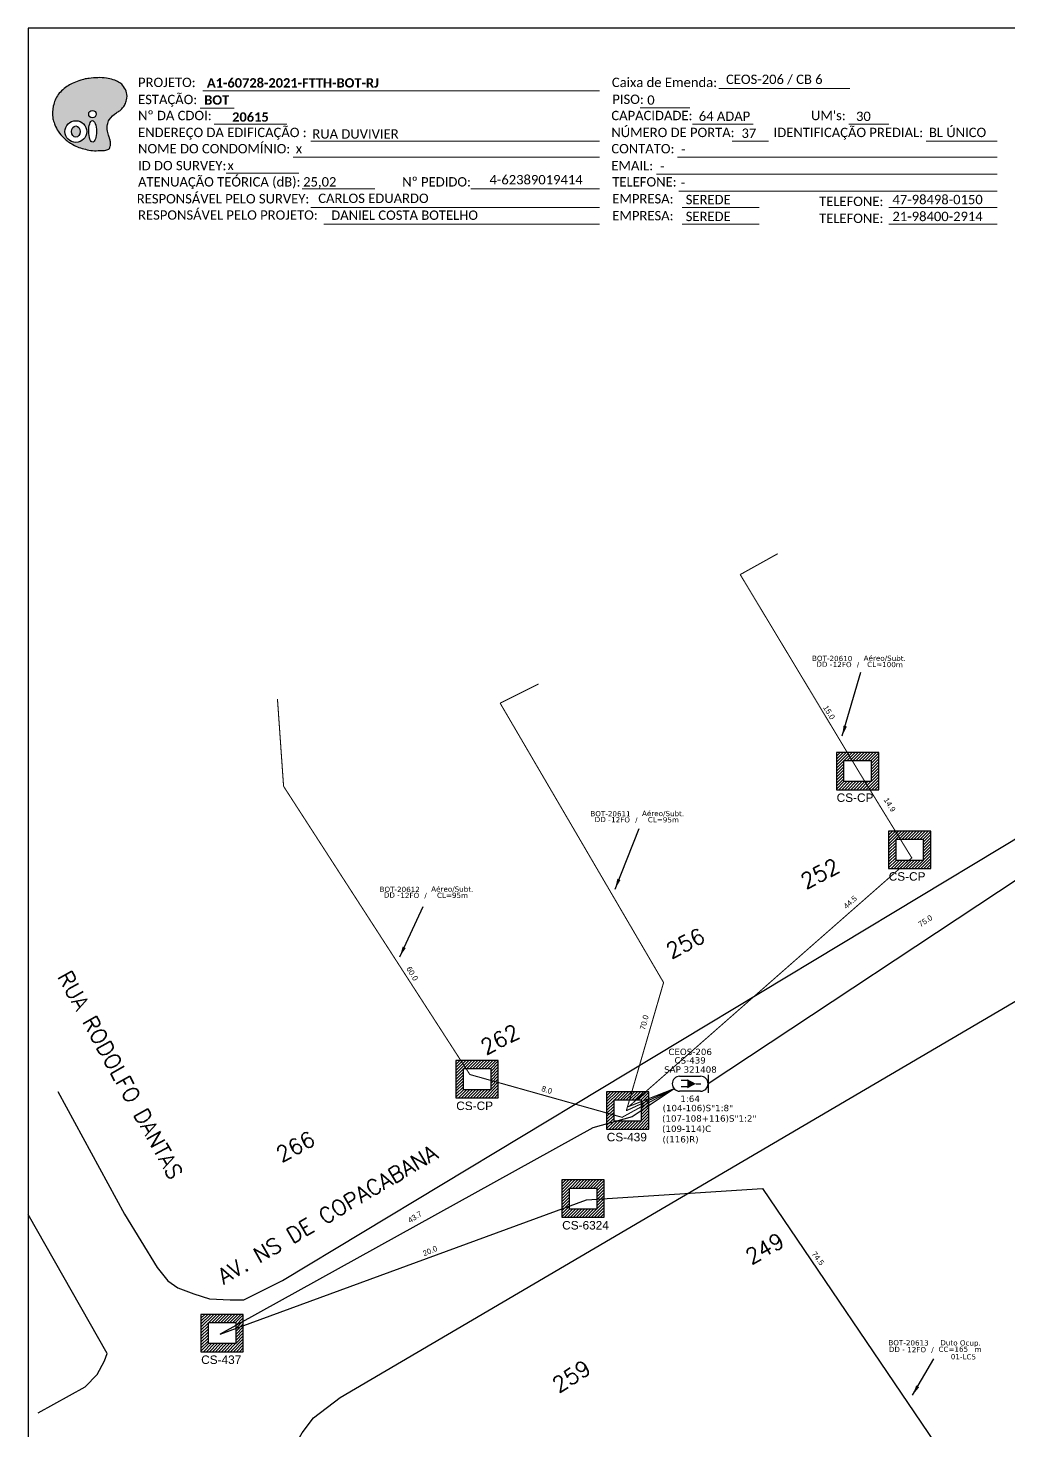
# Model space of a CAD drawing. Header units: inches. Extents: x 29507 to 31337, y 297153 to 297752.
# Drawn here: x 29507.3 to 29695.2, y 297478.8 to 297747.4 of the extents above; entities that cross this region are included whole.
import ezdxf
from ezdxf.enums import TextEntityAlignment as Align

# ---------------------------------------------------------------- set-up
doc = ezdxf.new("R2010")
doc.units = ezdxf.units.IN
doc.header["$MEASUREMENT"] = 0
doc.layers.get('0').update_dxf_attribs({"color": 252})
for name, color, linetype in [('10.1-Caixas Subterrâneas', 5, 'Continuous'), ('20.4-CEOS', 1, 'Continuous'), ('CAP a instalar', 1, 'Continuous'), ('FOLHAS', 7, 'Continuous'), ('label_cabos', 7, 'Continuous'), ('Legenda', 7, 'Continuous'), ('MUB', 252, 'Continuous')]:
    doc.layers.add(name, color=color, linetype=linetype)
doc.layers.add('EXTRA', color=50, linetype='Continuous', plot=False)
doc.styles.add('ARIAL', font='arial.ttf')
doc.styles.add('ROMANS', font='ROMANS.SHX', dxfattribs={"height": 2.5})
doc.styles.add('siredit', font='verdana.ttf')
doc.styles.add('TELEMAR-RJ', font='arial.ttf')
doc.styles.add('WMF-Calibri0', font='calibri.ttf')
doc.styles.add('WMF-Calibri1', font='calibrib.ttf')
doc.linetypes.add('FENCELINE1', pattern='A,0.25,-0.1,[133,ltypeshp.shx,S=0.1,R=0,X=-0.1,Y=0],-0.1,1', length=1.45)
doc.dimstyles.new('CC', dxfattribs={"dimtxt": 1, "dimasz": 2, "dimexe": 0.18, "dimexo": 0.0625, "dimgap": 0.09, "dimtad": 0, "dimdec": 0, "dimrnd": 1, "dimzin": 0, "dimdsep": 46, "dimtxsty": 'siredit', "dimblk": 'NONE', "dimcen": 0, "dimse1": 1, "dimse2": 1, "dimsd1": 1, "dimsd2": 1, "dimclrt": 7, "dimadec": 0, "dimazin": 0, "dimtfac": 1, "dimtdec": 0, "dimtofl": 0, "dimtmove": 0, "dimatfit": 3, "dimfxl": 0, "dimtolj": 1, "dimtzin": 0, "dimarcsym": 0})

# ---------------------------------------------------------------- blocks, each defined once
blk = doc.blocks.new('*X13')
at = {"color": 0, "linetype": 'Continuous'}
for p, q in [((-1.25, 0.34099), (-0.49099, 1.1)), ((-1.25, 0.517767), (-0.667767, 1.1)), ((-1.25, 0.694544), (-0.844544, 1.1)), ((-1.25, 0.87132), (-1.02132, 1.1)), ((-1.25, 1.048097), (-1.198097, 1.1)), ((-0.789214, 0.625), (-0.314214, 1.1)), ((-0.612437, 0.625), (-0.137437, 1.1)), ((-0.43566, 0.625), (0.03934, 1.1)), ((-0.258883, 0.625), (0.216117, 1.1)), ((-0.082107, 0.625), (0.392893, 1.1)), ((0.09467, 0.625), (0.56967, 1.1)), ((0.271447, 0.625), (0.746447, 1.1)), ((0.448223, 0.625), (0.923223, 1.1)), ((0.625, 0.625), (1.1, 1.1)), ((0.801777, 0.625), (1.25, 1.073223)), ((0.8035, 0.449947), (1.25, 0.896447)), ((-1.25, 0.164214), (-0.8035, 0.610714)), ((-1.25, -0.012563), (-0.8035, 0.433937)), ((-1.25, -0.18934), (-0.8035, 0.25716)), ((-1.25, -0.366117), (-0.8035, 0.080383)), ((0.8035, 0.27317), (1.25, 0.71967)), ((0.8035, 0.096393), (1.25, 0.542893)), ((0.8035, -0.080383), (1.25, 0.366117)), ((0.8035, -0.25716), (1.25, 0.18934)), ((0.8035, -0.433937), (1.25, 0.012563)), ((-1.25, -0.542893), (-0.8035, -0.096393)), ((-1.25, -0.71967), (-0.8035, -0.27317)), ((-1.25, -0.896447), (-0.8035, -0.449947)), ((-1.25, -1.073223), (-0.801777, -0.625)), ((-1.1, -1.1), (-0.625, -0.625)), ((-0.923223, -1.1), (-0.448223, -0.625)), ((-0.746447, -1.1), (-0.271447, -0.625)), ((-0.56967, -1.1), (-0.09467, -0.625)), ((-0.392893, -1.1), (0.082107, -0.625)), ((-0.216117, -1.1), (0.258883, -0.625)), ((-0.03934, -1.1), (0.43566, -0.625)), ((0.137437, -1.1), (0.612437, -0.625)), ((0.314214, -1.1), (0.789214, -0.625)), ((0.49099, -1.1), (1.25, -0.34099)), ((0.667767, -1.1), (1.25, -0.517767)), ((0.8035, -0.610714), (1.25, -0.164214)), ((0.844544, -1.1), (1.25, -0.694544)), ((1.02132, -1.1), (1.25, -0.87132)), ((1.198097, -1.1), (1.25, -1.048097))]:
    blk.add_line(p, q, dxfattribs=at)
blk = doc.blocks.new('MANHOLE_MQ')
at = {"color": 0, "linetype": 'Continuous'}
for p, q in [((0.00000623, 0.00000569), (-0.00000627, 0.00000569)), ((-0.00000627, 0.00000569), (-0.00000627, -0.00000531)), ((0.00000623, -0.00000531), (0.00000623, 0.00000569)), ((-0.00000404, 0.00000331), (0.00000399, 0.00000331)), ((-0.00000404, -0.00000294), (-0.00000404, 0.00000331)), ((0.00000399, 0.00000331), (0.00000399, -0.00000294)), ((0.00000399, -0.00000294), (-0.00000404, -0.00000294)), ((0.00000399, -0.00000294), (0.00000399, -0.00000294)), ((-0.00000627, -0.00000531), (0.00000623, -0.00000531))]:
    blk.add_line(p, q, dxfattribs=at)
at = {"color": 0, "linetype": 'Continuous', "xscale": 5e-06, "yscale": 5e-06, "zscale": 1e-05}
blk.add_blockref('*X13', (-0.00000002, 0.00000019), dxfattribs=at)
blk = doc.blocks.new('Inst CB DT OCUP CFOA-SM-DD-S-12')
at = {"layer": 'label_cabos', "color": 0, "style": 'siredit'}
for tag, flags, p in [('ID_ATIVIDADE', 3, (1.31, 2.67)), ('FATOR', 1, (11.56, 2.55))]:
    blk.add_attdef(tag, text='', height=1, rotation=359.69, dxfattribs=dict(at, flags=flags)).set_placement(p, align=Align.MIDDLE_CENTER)
for tag, p in [('TIPO_CABO', (1.11, 0)), ('DESTINO_CABO', (3.13, 1.26)), ('CABO', (4.69, -0.05)), ('/', (7.71, -0.05)), ('LANCE', (10.41, 0.02)), ('TIPO_CABO', (13.11, 1.24)), ('UND', (16.46, 0)), ('FID', (13.65, -1.41))]:
    blk.add_attdef(tag, text='', height=1, rotation=359.69, dxfattribs=at).set_placement(p, align=Align.MIDDLE_CENTER)
blk.add_attdef('QTDE', (11.93, -0.45), '', height=1, rotation=359.69, dxfattribs=at)
blk = doc.blocks.new('_None')
blk = doc.blocks.new('LEGENDA DOS CABOS')
at = {"layer": 'EXTRA', "color": 0, "style": 'siredit'}
for tag, p in [('ID', (4.6, 0.97)), ('XX', (9.03, 0.97))]:
    blk.add_attdef(tag, text='', height=0.48, rotation=359.69, dxfattribs=at).set_placement(p, align=Align.MIDDLE_CENTER)
at = {"layer": 'Legenda', "color": 0, "style": 'siredit'}
for tag, p in [('TIPO_CABO', (1.31, 0)), ('CABO', (4.69, -0.05)), ('/', (6.81, -0.05)), ('METROS', (10.03, -0.05))]:
    blk.add_attdef(tag, text='', height=0.8, rotation=359.69, dxfattribs=at).set_placement(p, align=Align.MIDDLE_CENTER)
blk = doc.blocks.new('OI')
h = blk.add_hatch(color=40)
edge = h.paths.add_edge_path()
edge.add_spline(control_points=[(4.35, -0.67), (3.92, -0.99), (3.26, -1.5), (2.81, -2.59), (2.9, -3.5), (3.06, -4.27), (3.31, -4.85), (3.37, -5.39), (3.4, -5.88), (3.2, -6.4), (2.54, -6.61), (1.65, -6.63), (0.55, -6.67), (-0.56, -6.42), (-1.61, -6.14), (-2.77, -5.61), (-3.92, -4.77), (-4.89, -3.7), (-5.34, -2.65), (-5.6, -1.94), (-5.85, -0.96), (-5.71, 0.47), (-5.1, 2.02), (-4.14, 3.02), (-3.3, 3.61), (-2.37, 4.16), (-1.36, 4.44), (-0.56, 4.7), (0.79, 4.85), (2.24, 4.97), (3.79, 4.57), (4.67, 4.21), (5.44, 3.65), (5.76, 2.99), (6.03, 2.21), (6.01, 1.46), (5.72, 0.64), (5.31, 0.08), (4.88, -0.38), (4.51, -0.55), (4.35, -0.67)], knot_values=[0, 0, 0, 0, 1.60434, 2.417191, 3.427595, 4.282808, 4.776746, 5.304182, 5.888771, 6.258406, 6.858137, 7.79129, 8.986195, 10.124242, 11.187857, 12.242908, 13.953784, 15.414161, 16.515391, 17.349188, 17.675853, 19.552021, 21.515531, 22.568638, 23.63245, 24.621084, 25.782718, 26.745347, 27.142653, 29.870543, 31.004649, 31.921532, 32.709589, 33.801391, 34.042471, 35.192333, 35.971461, 36.628871, 37.254359, 37.836911, 37.836911, 37.836911, 37.836911], degree=3, periodic=0)
h.paths.add_polyline_path([(1.13, -0.87, -1), (-0.04, -0.87, -1)], flags=16)
edge = h.paths.add_edge_path(flags=16)
edge.add_ellipse((0.56, -3.59), major_axis=(-0.02, 1.71), ratio=0.361305, start_angle=0, end_angle=360)
h.paths.add_polyline_path([(-0.36, -3.62, -1), (-3.8, -3.62, -1)], flags=16)
edge = h.paths.add_edge_path(flags=0)
edge.add_ellipse((-2.08, -3.62), major_axis=(0, 0.885), ratio=0.758294, start_angle=0, end_angle=360)
at = {"color": 40}
for centre, radius in [((-2.08, -3.62), 1.72), ((0.54, -0.87), 0.587)]:
    blk.add_circle(centre, radius, dxfattribs=at)
blk.add_ellipse((0.56, -3.59), major_axis=(-0.02, 1.71), ratio=0.361305, dxfattribs=at)
blk.add_ellipse((-2.08, -3.62), major_axis=(0, 0.885), ratio=0.758294, start_param=-3.141592653589791, end_param=3.141592653589791, dxfattribs=at)
at = {"color": 40, "start_tangent": (-0.800898, -0.598801), "end_tangent": (-0.800898, -0.598801)}
blk.add_spline([(4.35, -0.67), (3.2, -1.78), (2.9, -2.54), (2.92, -3.55), (3.12, -4.38), (3.28, -4.85), (3.37, -5.37), (3.35, -5.95), (3.2, -6.29), (2.66, -6.55), (1.73, -6.63), (0.54, -6.62), (-0.58, -6.41), (-1.6, -6.11), (-2.56, -5.67), (-3.95, -4.67), (-4.89, -3.56), (-5.37, -2.56), (-5.64, -1.78), (-5.72, -1.46), (-5.63, 0.42), (-4.84, 2.22), (-4.13, 2.99), (-3.27, 3.62), (-2.4, 4.09), (-1.3, 4.47), (-0.37, 4.72), (0.02, 4.77), (2.75, 4.8), (3.85, 4.53), (4.69, 4.16), (5.31, 3.68), (5.85, 2.73), (5.93, 2.5), (5.94, 1.35), (5.67, 0.62), (5.29, 0.08), (4.84, -0.36), (4.35, -0.67)], degree=3, dxfattribs=at)

msp = doc.modelspace()

# ---------------------------------------------------------------- linework, layer by layer
at = {"color": 0}
msp.add_lwpolyline([(29507.28, 297153.41), (30345.84, 297153.41), (30345.84, 297747.41), (29507.28, 297747.41), (29507.28, 297153.41)], dxfattribs=at)
at = {"color": 7, "lineweight": 0}
for points in [[(29540.75, 297735.37), (29616.72, 297735.37)], [(29639.56, 297735.86), (29664.69, 297735.86)], [(29540.23, 297732.09), (29546.78, 297732.09)], [(29624.52, 297732.13), (29634, 297732.13)], [(29542.9, 297729.02), (29556.84, 297729.02)], [(29634.57, 297729.02), (29646.18, 297729.02)], [(29664.51, 297729.02), (29672.17, 297729.02)], [(29561.46, 297725.78), (29616.72, 297725.78)], [(29642.15, 297725.78), (29649.1, 297725.78)], [(29679.32, 297725.78), (29692.88, 297725.78)], [(29558.05, 297722.67), (29616.72, 297722.67)], [(29631.68, 297722.67), (29692.91, 297722.67)], [(29545.21, 297719.6), (29559.16, 297719.6)], [(29627.64, 297719.43), (29692.91, 297719.43)], [(29559.75, 297716.64), (29573.69, 297716.64)], [(29592.08, 297716.65), (29616.58, 297716.65)], [(29592.59, 297716.65), (29616.73, 297716.65)], [(29631.93, 297716.2), (29692.91, 297716.2)], [(29561.46, 297713.08), (29616.72, 297713.08)], [(29632.54, 297713.08), (29647.34, 297713.08)], [(29672.14, 297713.08), (29692.91, 297713.08)], [(29563.95, 297709.85), (29616.72, 297709.85)], [(29632.54, 297709.85), (29647.34, 297709.85)], [(29672.14, 297709.85), (29692.91, 297709.85)]]:
    msp.add_lwpolyline(points, dxfattribs=at)
at = {"layer": '20.4-CEOS', "color": 5}
for p, q in [((29632.08, 297546.73), (29636.09, 297546.73)), ((29636.09, 297543.87), (29632.08, 297543.87))]:
    msp.add_line(p, q, dxfattribs=at)
for points in [[(29637.52, 297547.02), (29637.52, 297543.58)], [(29633.61, 297545.92), (29632.39, 297545.92)], [(29633.61, 297544.73), (29632.39, 297544.73)], [(29635.19, 297545.3), (29636.16, 297545.3)]]:
    msp.add_lwpolyline(points, dxfattribs=at)
msp.add_lwpolyline([(29635.19, 297545.3, 0, 1.77, 0), (29633.54, 297545.3, 1.77, 1.77, 0)], format="xyseb", dxfattribs=at)
for centre, start, end in [((29632.08, 297545.3), 90, 270), ((29636.09, 297545.3), 270, 90)]:
    msp.add_arc(centre, 1.43, start, end, dxfattribs=at)
at = {"layer": 'CAP a instalar', "color": 5, "linetype": 'FENCELINE1', "ltscale": 5}
msp.add_line((29741.28, 297613.87), (29637.52, 297545.3), dxfattribs=at)
at = {"layer": 'CAP a instalar', "color": 0, "linetype": 'FENCELINE1', "ltscale": 5}
for p, q in [((29631, 297544.31), (29623, 297538.98)), ((29623, 297538.98), (29615.44, 297536.84)), ((29615.44, 297536.84), (29544.06, 297497.34)), ((29614.24, 297523.06), (29647.93, 297525.22)), ((29647.93, 297525.22), (29681.1, 297476.34)), ((29544.06, 297497.34), (29614.24, 297523.06))]:
    msp.add_line(p, q, dxfattribs=at)
at = {"layer": 'CAP a instalar', "color": 8, "linetype": 'FENCELINE1', "ltscale": 5, "const_width": 0.2}
for points in [[(29650.85, 297646.77), (29643.68, 297642.78)], [(29631, 297544.35), (29622.37, 297540.97), (29676.54, 297588.55), (29666.32, 297605.18), (29643.68, 297642.78)], [(29605.08, 297621.84), (29597.7, 297618.16)], [(29555.05, 297618.95), (29556.22, 297602.25)], [(29597.7, 297618.16), (29629, 297564.68), (29621.86, 297540.11)], [(29631, 297544.34), (29621.06, 297538.88), (29591.9, 297547.07), (29556.22, 297602.25)], [(29631, 297544.35), (29621.9, 297540.16)]]:
    msp.add_lwpolyline(points, dxfattribs=at)
at = {"layer": 'MUB', "color": 3}
for points in [[(29525.73, 297520.31), (29532.01, 297510.13), (29534.07, 297507.59), (29535.95, 297506.24), (29539.03, 297505.09), (29542.01, 297504.14), (29546.01, 297503.96), (29548.61, 297503.92), (29556.03, 297507.63), (29723.86, 297608.69), (29725.63, 297611.7), (29726.86, 297614.72), (29726.96, 297618.01), (29726.88, 297621.17), (29726.08, 297623.65), (29725.13, 297625.57), (29709.4, 297653.63)], [(29574.35, 297433.2), (29556.97, 297464.21), (29556.39, 297468.46), (29556.57, 297471.71), (29557.8, 297475.03), (29559.76, 297478.5), (29561.97, 297481.36), (29567.07, 297485.21), (29730.11, 297580.91), (29734.72, 297582.2)], [(29513.01, 297543.85), (29525.73, 297520.31)], [(29522.44, 297493.65), (29522.44, 297493.65), (29522.44, 297493.65), (29507.28, 297520.26)], [(29509.2, 297482.3), (29518.25, 297487.31), (29520.5, 297489.65), (29521.91, 297492.27), (29522.44, 297493.65)]]:
    msp.add_lwpolyline(points, dxfattribs=at)

# ---------------------------------------------------------------- block references
at = {"color": 7, "xscale": 1.213923925163967, "yscale": 1.213923925163967, "zscale": 1.213923925163967, "rotation": 0.1532896023949059}
msp.add_blockref('OI', (29518.95, 297731.99), dxfattribs=at)
at = {"color": 0, "lineweight": 0}
ref = msp.add_blockref('Inst CB DT OCUP CFOA-SM-DD-S-12', (29672.78, 297494.45), dxfattribs=at)
ref.add_attrib('DESTINO_CABO', 'BOT-20613', dxfattribs={"layer": 'label_cabos', "color": 0, "height": 1, "rotation": 359.69, "style": 'siredit'}).set_placement((29675.92, 297495.71), align=Align.MIDDLE_CENTER)
ref.add_attrib('TIPO_CABO', 'Duto Ocup.', dxfattribs={"layer": 'label_cabos', "color": 0, "height": 1, "rotation": 359.69, "style": 'siredit'}).set_placement((29685.89, 297495.7), align=Align.MIDDLE_CENTER)
ref.add_attrib('/', '/', dxfattribs={"layer": 'label_cabos', "color": 0, "height": 1, "rotation": 359.69, "style": 'siredit'}).set_placement((29680.5, 297494.4), align=Align.MIDDLE_CENTER)
ref.add_attrib('FID', '01-LC5', dxfattribs={"layer": 'label_cabos', "color": 0, "height": 1, "rotation": 359.69, "style": 'siredit'}).set_placement((29686.43, 297493.04), align=Align.MIDDLE_CENTER)
ref.add_attrib('LANCE', 'CC=', dxfattribs={"layer": 'label_cabos', "color": 0, "height": 1, "rotation": 359.69, "style": 'siredit'}).set_placement((29683.19, 297494.47), align=Align.MIDDLE_CENTER)
ref.add_attrib('UND', 'm', dxfattribs={"layer": 'label_cabos', "color": 0, "height": 1, "rotation": 359.69, "style": 'siredit'}).set_placement((29689.25, 297494.45), align=Align.MIDDLE_CENTER)
ref.add_attrib('CABO', '12FO', dxfattribs={"layer": 'label_cabos', "color": 0, "height": 1, "rotation": 359.69, "style": 'siredit'}).set_placement((29677.47, 297494.4), align=Align.MIDDLE_CENTER)
ref.add_attrib('TIPO_CABO', 'DD - ', dxfattribs={"layer": 'label_cabos', "color": 0, "height": 1, "rotation": 359.69, "style": 'siredit'}).set_placement((29673.9, 297494.45), align=Align.MIDDLE_CENTER)
ref.add_attrib('QTDE', '165', (29684.71, 297494), dxfattribs={"layer": 'label_cabos', "color": 0, "height": 1, "rotation": 359.69, "style": 'siredit'})
at = {"layer": '10.1-Caixas Subterrâneas', "color": 30, "xscale": 648529.1601430288, "yscale": 648529.1601430288, "zscale": 648529.1601430288, "rotation": 180.0000000000633}
for p in [(29666.14, 297605.29), (29676.12, 297590.22), (29593.28, 297546.31), (29622.12, 297540.32), (29613.57, 297523.44), (29544.43, 297497.7)]:
    msp.add_blockref('MANHOLE_MQ', p, dxfattribs=at)
at = {"layer": 'label_cabos', "color": 0, "lineweight": 0}
ref = msp.add_blockref('LEGENDA DOS CABOS', (29657.05, 297625.1), dxfattribs=at)
ref.add_attrib('ID', 'BOT-20610', dxfattribs={"color": 0, "height": 1, "rotation": 359.69, "style": 'siredit'}).set_placement((29661.29, 297626.73), align=Align.MIDDLE_CENTER)
ref.add_attrib('CABO', '12FO', dxfattribs={"color": 0, "height": 1, "rotation": 359.69, "style": 'siredit'}).set_placement((29663.21, 297625.57), align=Align.MIDDLE_CENTER)
ref.add_attrib('METROS', 'CL=100m', dxfattribs={"color": 0, "height": 1, "rotation": 359.69, "style": 'siredit'}).set_placement((29671.41, 297625.57), align=Align.MIDDLE_CENTER)
ref.add_attrib('XX', 'Aéreo/Subt.', dxfattribs={"color": 0, "height": 1, "rotation": 359.69, "style": 'siredit'}).set_placement((29671.36, 297626.77), align=Align.MIDDLE_CENTER)
ref.add_attrib('/', '/', dxfattribs={"color": 0, "height": 1, "rotation": 359.69, "style": 'siredit'}).set_placement((29666.24, 297625.57), align=Align.MIDDLE_CENTER)
ref.add_attrib('TIPO_CABO', 'DD -', dxfattribs={"color": 0, "height": 1, "rotation": 359.69, "style": 'siredit'}).set_placement((29659.79, 297625.62), align=Align.MIDDLE_CENTER)
ref = msp.add_blockref('LEGENDA DOS CABOS', (29614.6, 297595.37), dxfattribs=at)
ref.add_attrib('ID', 'BOT-20611', dxfattribs={"color": 0, "height": 1, "rotation": 359.69, "style": 'siredit'}).set_placement((29618.84, 297597), align=Align.MIDDLE_CENTER)
ref.add_attrib('CABO', '12FO', dxfattribs={"color": 0, "height": 1, "rotation": 359.69, "style": 'siredit'}).set_placement((29620.76, 297595.84), align=Align.MIDDLE_CENTER)
ref.add_attrib('METROS', 'CL=95m', dxfattribs={"color": 0, "height": 1, "rotation": 359.69, "style": 'siredit'}).set_placement((29628.96, 297595.84), align=Align.MIDDLE_CENTER)
ref.add_attrib('XX', 'Aéreo/Subt.', dxfattribs={"color": 0, "height": 1, "rotation": 359.69, "style": 'siredit'}).set_placement((29628.91, 297597.04), align=Align.MIDDLE_CENTER)
ref.add_attrib('/', '/', dxfattribs={"color": 0, "height": 1, "rotation": 359.69, "style": 'siredit'}).set_placement((29623.79, 297595.84), align=Align.MIDDLE_CENTER)
ref.add_attrib('TIPO_CABO', 'DD -', dxfattribs={"color": 0, "height": 1, "rotation": 359.69, "style": 'siredit'}).set_placement((29617.34, 297595.89), align=Align.MIDDLE_CENTER)
ref = msp.add_blockref('LEGENDA DOS CABOS', (29574.22, 297580.89), dxfattribs=at)
ref.add_attrib('ID', 'BOT-20612', dxfattribs={"color": 0, "height": 1, "rotation": 359.69, "style": 'siredit'}).set_placement((29578.46, 297582.52), align=Align.MIDDLE_CENTER)
ref.add_attrib('CABO', '12FO', dxfattribs={"color": 0, "height": 1, "rotation": 359.69, "style": 'siredit'}).set_placement((29580.39, 297581.37), align=Align.MIDDLE_CENTER)
ref.add_attrib('METROS', 'CL=95m', dxfattribs={"color": 0, "height": 1, "rotation": 359.69, "style": 'siredit'}).set_placement((29588.58, 297581.37), align=Align.MIDDLE_CENTER)
ref.add_attrib('XX', 'Aéreo/Subt.', dxfattribs={"color": 0, "height": 1, "rotation": 359.69, "style": 'siredit'}).set_placement((29588.53, 297582.57), align=Align.MIDDLE_CENTER)
ref.add_attrib('/', '/', dxfattribs={"color": 0, "height": 1, "rotation": 359.69, "style": 'siredit'}).set_placement((29583.42, 297581.37), align=Align.MIDDLE_CENTER)
ref.add_attrib('TIPO_CABO', 'DD -', dxfattribs={"color": 0, "height": 1, "rotation": 359.69, "style": 'siredit'}).set_placement((29576.96, 297581.42), align=Align.MIDDLE_CENTER)

# ---------------------------------------------------------------- texts
at = {"color": 7, "lineweight": 0, "style": 'WMF-Calibri0'}
for s, height, p in [('PROJETO:', 1.793, (29528.35, 297736.11)), ('Caixa de Emenda:', 1.7927, (29619.1, 297736.11)), ('ESTAÇÃO:', 1.793, (29528.35, 297732.84)), ('PISO:', 1.793, (29619.18, 297732.88)), ('Nº DA CDOI:', 1.7927, (29528.35, 297729.77)), ('CAPACIDADE:', 1.7927, (29619, 297729.77)), ("UM's:", 1.793, (29657.24, 297729.77)), ('ENDEREÇO DA EDIFICAÇÃO :', 1.7927, (29528.35, 297726.53)), ('NÚMERO DE PORTA:', 1.7927, (29619, 297726.53)), ('IDENTIFICAÇÃO PREDIAL:', 1.7927, (29650.08, 297726.53)), ('BL ÚNICO', 1.793, (29679.82, 297726.53)), ('NOME DO CONDOMÍNIO:', 1.7927, (29528.35, 297723.42)), ('x', 1.79, (29558.56, 297723.42)), ('CONTATO:', 1.793, (29619, 297723.42)), ('ID DO SURVEY:', 1.7927, (29528.35, 297720.18)), ('EMAIL:', 1.793, (29619, 297720.18)), ('ATENUAÇÃO TEÓRICA (dB):', 1.7927, (29528.35, 297717.07)), ('25,02 ', 1.793, (29559.97, 297717.07)), ('Nº PEDIDO:', 1.793, (29578.94, 297717.07)), ('TELEFONE:', 1.793, (29619.18, 297717.07)), ('RESPONSÁVEL PELO SURVEY:', 1.7927, (29528.11, 297713.83)), ('EMPRESA:', 1.793, (29619.18, 297713.83)), ('RESPONSÁVEL PELO PROJETO:', 1.7927, (29528.35, 297710.72)), ('TELEFONE:', 1.793, (29658.78, 297713.33)), ('EMPRESA:', 1.793, (29619.18, 297710.59)), ('TELEFONE:', 1.793, (29658.78, 297710.09))]:
    msp.add_text(s, height=height, dxfattribs=at).set_placement(p)
at = {"color": 7, "linetype": 'Continuous'}
for s, height, style, p in [('A1-60728-2021-FTTH-BOT-RJ', 1.7927, 'WMF-Calibri1', (29541.54, 297736.02)), ('CEOS-206 / CB 6', 1.7927, 'WMF-Calibri0', (29640.96, 297736.7)), ('BOT', 1.793, 'WMF-Calibri1', (29541.03, 297732.74)), ('0', 1.79, 'WMF-Calibri0', (29625.87, 297732.73)), ('64 ADAP', 1.793, 'WMF-Calibri0', (29635.74, 297729.64)), ('30', 1.793, 'WMF-Calibri0', (29665.86, 297729.62)), ('RUA DUVIVIER', 1.7927, 'WMF-Calibri0', (29561.73, 297726.24)), ('37', 1.793, 'WMF-Calibri0', (29643.93, 297726.38)), ('-', 1.79, 'WMF-Calibri0', (29632.37, 297723.3)), ('x', 1.79, 'WMF-Calibri0', (29545.48, 297720.21)), ('-', 1.79, 'WMF-Calibri0', (29628.35, 297720.03)), ('CARLOS EDUARDO', 1.7927, 'WMF-Calibri0', (29562.86, 297713.92)), ('-', 1.79, 'WMF-Calibri0', (29632.29, 297716.91)), ('47-98498-0150', 1.7927, 'WMF-Calibri0', (29672.84, 297713.68)), ('SEREDE', 1.793, 'WMF-Calibri0', (29633.24, 297713.68)), ('DANIEL COSTA BOTELHO', 1.7927, 'WMF-Calibri0', (29565.35, 297710.69)), ('SEREDE', 1.793, 'WMF-Calibri0', (29633.24, 297710.45)), ('21-98400-2914', 1.7927, 'WMF-Calibri0', (29672.84, 297710.45))]:
    msp.add_text(s, height=height, dxfattribs=dict(at, style=style)).set_placement(p)
at = {"color": 7, "linetype": 'Continuous', "style": 'WMF-Calibri1'}
msp.add_text('20615', height=1.793, dxfattribs=at).set_placement((29549.87, 297729.48), align=Align.CENTER)
at = {"color": 7, "style": 'WMF-Calibri0'}
msp.add_text('4-62389019414', height=1.7927, dxfattribs=at).set_placement((29595.66, 297717.48))
at = {"layer": '10.1-Caixas Subterrâneas', "color": 30, "style": 'ARIAL'}
for s, p in [('CS-CP', (29662.15, 297599.26)), ('CS-CP', (29672.12, 297584.18)), ('CS-CP', (29589.29, 297540.27)), ('CS-439', (29618.12, 297534.28)), ('CS-6324', (29609.58, 297517.4)), ('CS-437', (29540.44, 297491.66))]:
    msp.add_text(s, height=1.622, dxfattribs=at).set_placement(p)
at = {"layer": '20.4-CEOS', "color": 5, "style": 'siredit'}
for s, p in [('CEOS-206', (29634.09, 297552.01)), ('CS-439', (29634.09, 297550.39)), ('SAP 321408', (29634.15, 297548.63)), ('1:64', (29634.09, 297543.04))]:
    msp.add_text(s, height=1.212, dxfattribs=at).set_placement(p, align=Align.TOP_CENTER)
for s, height, p in [('(104-106)S"1:8"', 1.2116, (29628.81, 297540.05)), ('(109-114)C', 1.212, (29628.72, 297536.09))]:
    msp.add_text(s, height=height, dxfattribs=at).set_placement(p)
at = {"layer": '20.4-CEOS', "color": 1, "style": 'siredit'}
msp.add_text('(107-108+116)S"1:2"', height=1.2116, dxfattribs=at).set_placement((29628.72, 297538.05))
at = {"layer": '20.4-CEOS', "color": 3, "style": 'siredit'}
msp.add_text('((116)R)', height=1.212, dxfattribs=at).set_placement((29628.79, 297534.06))
at = {"layer": 'FOLHAS', "color": 2, "style": 'TELEMAR-RJ'}
for s, rotation, p in [('15.0', 302.1827, (29660.71, 297616.4)), ('14.9', 302.1827, (29672.32, 297598.72)), ('44.5', 42.6385, (29664.74, 297580.05)), ('75.0', 32.9906, (29679.13, 297576.48)), ('60.0', 300.8775, (29580.88, 297566.39)), ('70.0', 75.5279, (29625.29, 297557.04)), ('8.0', 342.4438, (29606.65, 297544.14)), ('43.7', 32.9906, (29581.38, 297519.81)), ('20.0', 23.2204, (29584.27, 297513.3)), ('74.5', 306.9733, (29658.58, 297511.87))]:
    msp.add_text(s, height=1.055, rotation=rotation, dxfattribs=at).set_placement(p, align=Align.MIDDLE)
at = {"layer": 'MUB', "color": 3, "style": 'ROMANS'}
for s, rotation, p in [('252', 27.3748, (29658.96, 297585.54)), ('256', 27.3748, (29633.18, 297572.19)), ('262', 27.3748, (29597.66, 297553.8)), ('266', 28.2121, (29558.49, 297533.29)), ('249', 29.5125, (29648.38, 297513.76)), ('259', 32.0174, (29611.34, 297489.31))]:
    msp.add_text(s, height=2.976, rotation=rotation, dxfattribs=at).set_placement(p, align=Align.MIDDLE_CENTER)
at = {"layer": 'MUB', "color": 0, "style": 'ROMANS'}
for s, rotation, p in [('RUA RODOLFO DANTAS', 298.9219, (29512.81, 297565.85)), ('AV. NS DE COPACABANA', 30.5573, (29544.76, 297506.83))]:
    msp.add_text(s, height=2.9764, rotation=rotation, dxfattribs=at).set_placement(p)

# ---------------------------------------------------------------- leaders
at = {"layer": 'label_cabos'}
for points in [[(29663.23, 297611.88), (29666.78, 297624.07)], [(29619.71, 297582.57), (29624.33, 297594.18)], [(29578.48, 297569.62), (29582.98, 297579.21)], [(29676.67, 297485.67), (29680.75, 297492.65)]]:
    msp.add_leader(points, dimstyle='CC', override={"dimgap": 0.09, "dimtad": 0}, dxfattribs=at)

doc.saveas('drawing.dxf')
